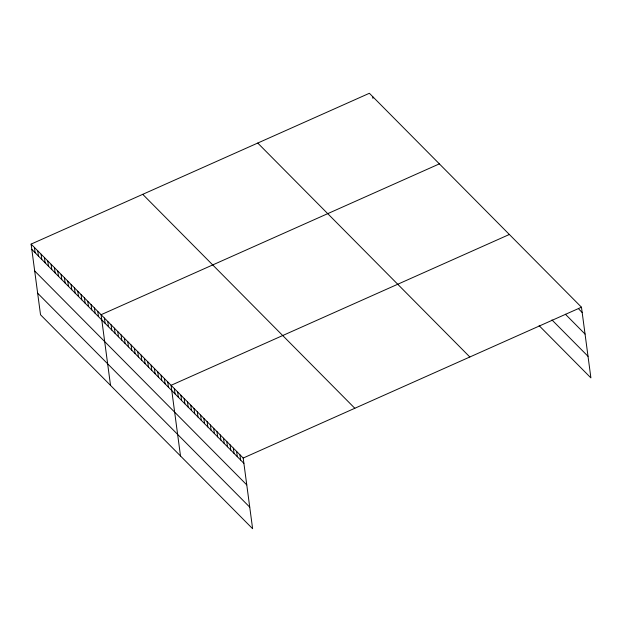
<?xml version="1.0" encoding="UTF-8"?>
<svg xmlns="http://www.w3.org/2000/svg" width="622" height="622" viewBox="0 0 622 622"><rect width="100%" height="100%" fill="white"/><g stroke="black" fill="none" stroke-linecap="round" stroke-linejoin="round"><path stroke-width="0.93" d="M31.1 244.112L243.186 458.049L252.618 528.723L40.531 314.786L31.1 244.112L369.382 93.277L581.469 307.214L590.9 377.888L539.111 325.648M439.373 163.874L101.091 314.709L110.522 385.383M509.364 234.478L171.073 385.313L180.504 455.988M243.186 458.049L581.469 307.214M578.895 309.181L582.176 312.485M565.39 314.227L585.053 334.068M551.963 319.933L588.023 356.305M257.749 143.052L469.835 356.989M142.733 194.336L354.82 408.273M31.8 249.375L243.886 463.32M34.684 270.959L246.771 484.903M37.647 293.195L249.733 507.14M372.718 96.635L372.951 98.393M239.905 454.744L240.613 460.008M236.632 451.44L237.332 456.703M233.351 448.135L234.059 453.399M230.078 444.823L230.778 450.095M226.797 441.519L227.496 446.783M223.516 438.215L224.223 443.478M220.242 434.91L220.942 440.174M216.961 431.598L217.669 436.869M213.688 428.294L214.388 433.557M210.407 424.989L211.115 430.253M207.134 421.685L207.834 426.949M203.853 418.373L204.552 423.644M200.572 415.068L201.279 420.332M197.298 411.764L197.998 417.028M194.017 408.46L194.725 413.723M190.744 405.147L191.444 410.419M187.463 401.843L188.171 407.107M184.19 398.539L184.889 403.802M180.909 395.227L181.608 400.498M177.635 391.922L178.335 397.194M174.354 388.618L175.054 393.882M167.746 381.947L168.445 387.218M164.41 378.588L165.11 383.852M161.075 375.221L161.782 380.493M157.747 371.863L158.447 377.126M154.411 368.504L155.119 373.768M151.076 365.137L151.784 370.409M147.748 361.779L148.448 367.042M144.413 358.412L145.12 363.683M141.085 355.053L141.785 360.317M137.75 351.694L138.449 356.958M134.414 348.328L135.122 353.599M131.087 344.969L131.786 350.233M127.751 341.602L128.451 346.874M124.416 338.244L125.123 343.507M121.088 334.885L121.788 340.148M117.752 331.518L118.452 336.79M114.417 328.159L115.124 333.423M111.089 324.793L111.789 330.064M107.754 321.434L108.453 326.698M104.418 318.075L105.126 323.339M97.755 311.35L98.455 316.614M94.42 307.983L95.127 313.255M91.092 304.625L91.792 309.888M87.756 301.266L88.456 306.529M84.421 297.899L85.128 303.163M81.093 294.54L81.793 299.804M77.758 291.174L78.465 296.445M74.422 287.815L75.13 293.079M71.095 284.456L71.794 289.72M67.759 281.09L68.467 286.353M64.431 277.731L65.131 282.994M61.096 274.364L61.796 279.636M57.76 271.005L58.468 276.269M54.433 267.647L55.133 272.91M51.097 264.28L51.797 269.544M47.762 260.921L48.469 266.185M44.434 257.555L45.134 262.826M41.099 254.196L41.798 259.46M37.763 250.837L38.471 256.101M34.435 247.47L35.135 252.734"/></g></svg>
